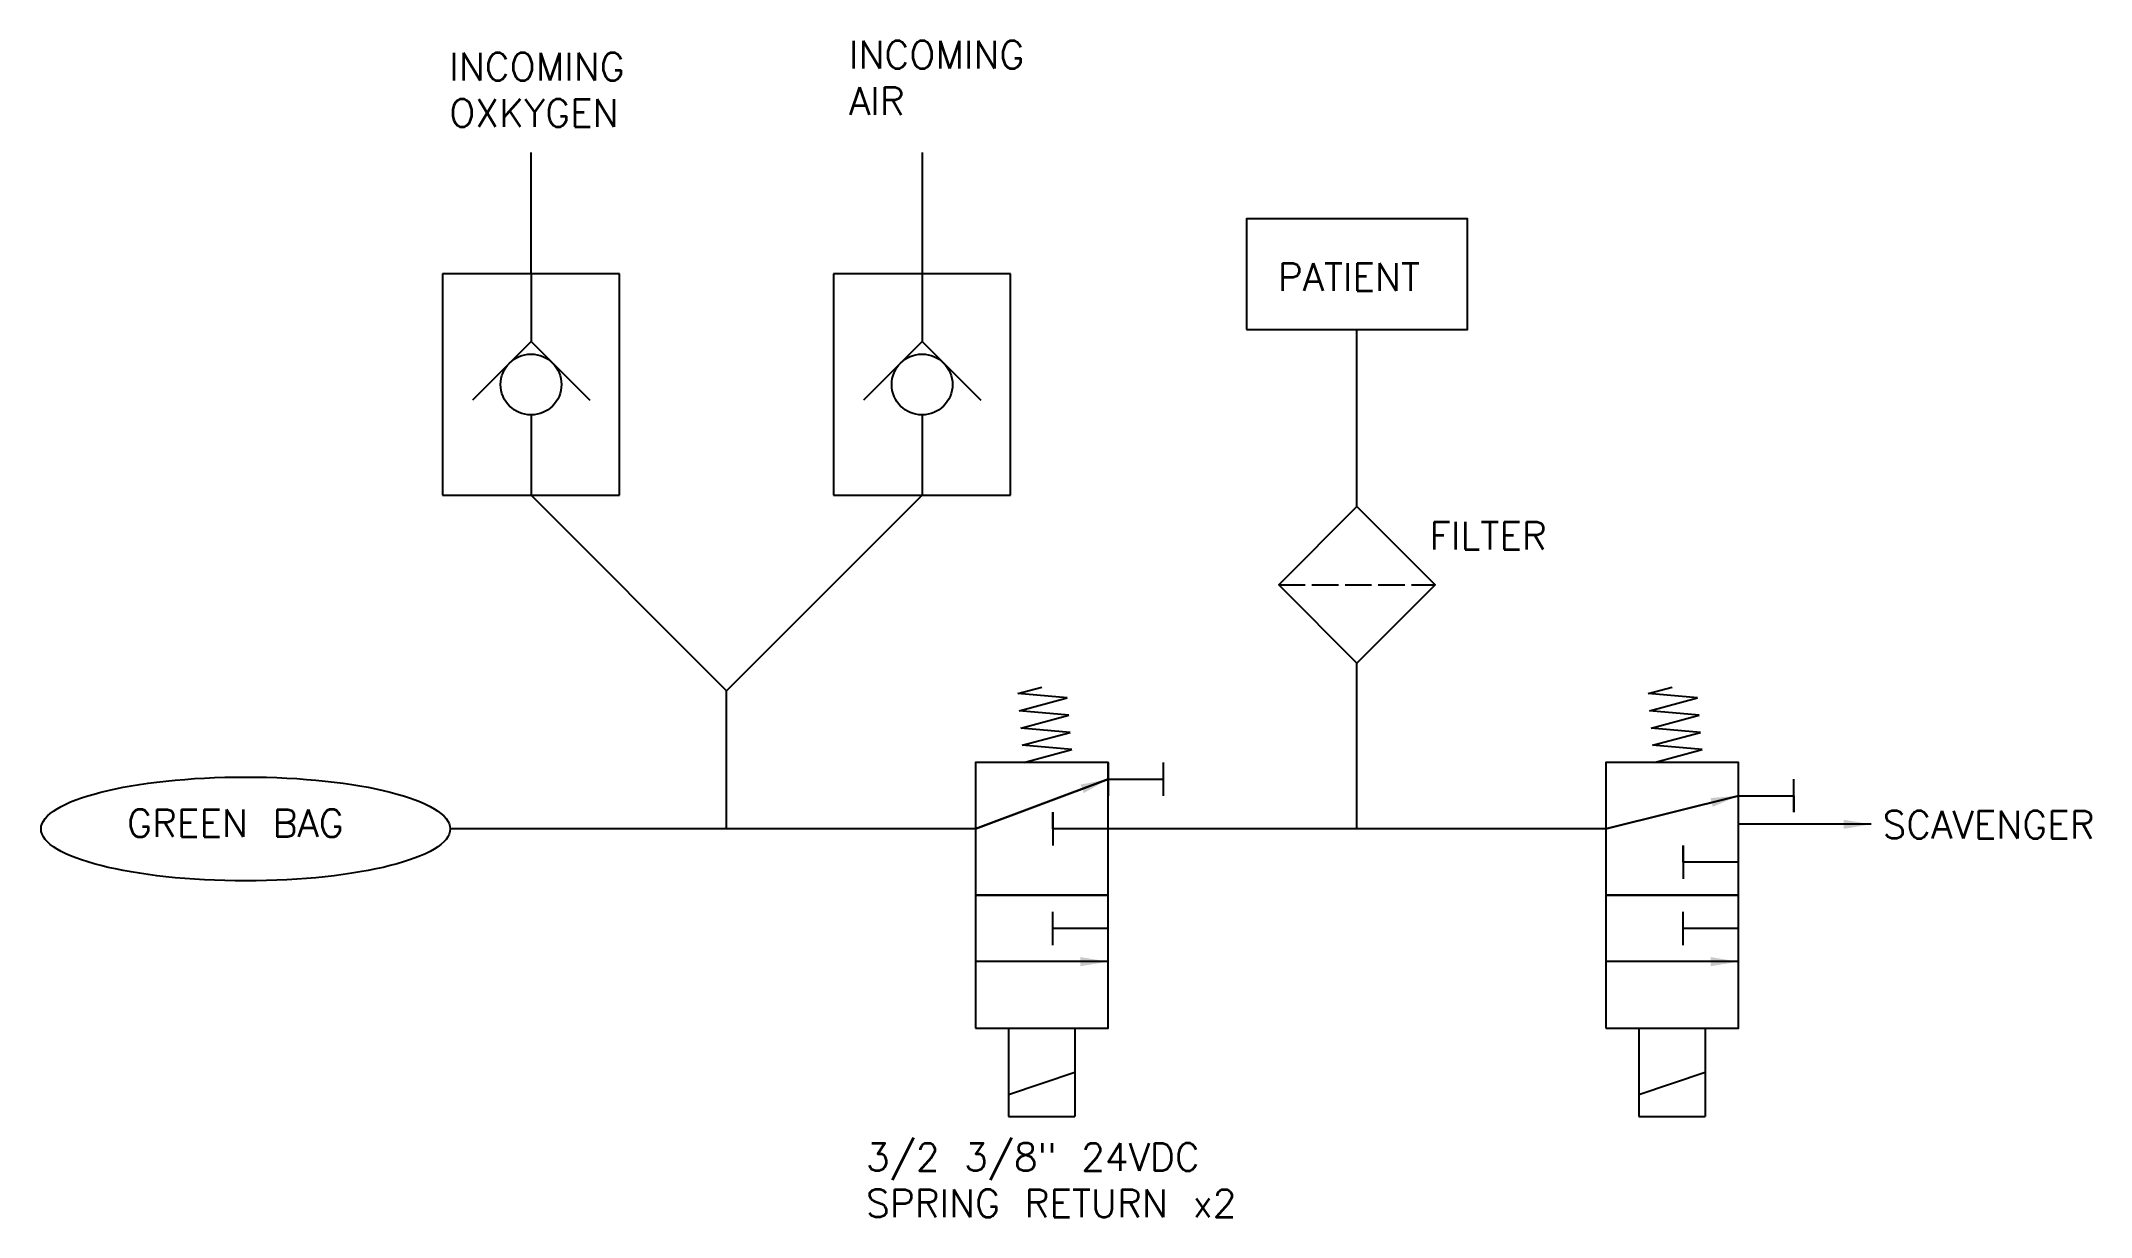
# Model space of a CAD drawing. Header units: millimetres. Extents: x 138 to 323, y 120 to 226.
import ezdxf

# ---------------------------------------------------------------- set-up
doc = ezdxf.new("R2010")
doc.units = ezdxf.units.MM
doc.linetypes.add('ACAD_ISO02W100', pattern=[15, 12, -3])
doc.linetypes.add('DOTX2', pattern=[12.7, 0, -12.7])
doc.layers.add('Filter', color=7, linetype='ACAD_ISO02W100')
doc.styles.get("Standard").update_dxf_attribs({"font": 'txt.shx', "bigfont": 'extfont2.shx'})
doc.dimstyles.new('ISO-25', dxfattribs={"dimtxt": 2.5, "dimasz": 2.5, "dimexe": 1.25, "dimexo": 0.625, "dimtad": 1, "dimtxsty": 'Standard', "dimcen": 2.5, "dimadec": 0, "dimazin": 0, "dimtfac": 1, "dimtmove": 0, "dimatfit": 3, "dimfxl": 1, "dimarcsym": 0})

msp = doc.modelspace()

# ---------------------------------------------------------------- linework, layer by layer
for p, q in [((182.33, 205.08), (182.33, 216.05)), ((217.69, 216.05), (217.69, 205.08)), ((190.33, 205.08), (174.33, 205.08)), ((174.33, 205.08), (174.33, 185.08)), ((182.33, 205.08), (182.33, 198.97)), ((190.33, 185.08), (190.33, 205.08)), ((225.69, 205.08), (209.69, 205.08)), ((209.69, 205.08), (209.69, 185.08)), ((217.69, 205.08), (217.69, 198.97)), ((225.69, 185.08), (225.69, 205.08)), ((182.33, 198.97), (177.03, 193.67)), ((182.33, 198.97), (187.64, 193.67)), ((217.69, 198.97), (212.39, 193.67)), ((217.69, 198.97), (222.99, 193.67)), ((257.01, 184.05), (257.01, 200.05)), ((182.33, 192.33), (182.33, 185.08)), ((217.69, 192.33), (217.69, 185.08)), ((174.33, 185.08), (190.33, 185.08)), ((200.01, 167.4), (182.33, 185.08)), ((200.01, 167.4), (217.69, 185.08)), ((209.69, 185.08), (225.69, 185.08)), ((257.01, 154.9), (257.01, 169.9)), ((200.01, 154.9), (200.01, 167.4)), ((226.34, 167.13), (228.51, 167.71)), ((230.82, 166.74), (226.34, 167.13)), ((283.34, 167.13), (285.51, 167.71)), ((287.82, 166.74), (283.34, 167.13)), ((226.47, 165.57), (230.82, 166.74)), ((230.96, 165.18), (226.47, 165.57)), ((226.61, 164.02), (230.96, 165.18)), ((283.47, 165.57), (287.82, 166.74)), ((287.96, 165.18), (283.47, 165.57)), ((283.61, 164.02), (287.96, 165.18)), ((231.09, 163.63), (226.61, 164.02)), ((226.75, 162.46), (231.09, 163.63)), ((288.09, 163.63), (283.61, 164.02)), ((283.75, 162.46), (288.09, 163.63)), ((231.23, 162.07), (226.75, 162.46)), ((226.88, 160.9), (231.23, 162.07)), ((288.23, 162.07), (283.75, 162.46)), ((283.88, 160.9), (288.23, 162.07)), ((234.51, 160.9), (234.51, 157.9)), ((239.51, 157.9), (239.51, 160.9)), ((222.51, 154.9), (234.51, 159.4)), ((234.51, 159.4), (239.51, 159.4)), ((279.51, 154.9), (291.51, 157.9)), ((291.51, 157.9), (296.51, 157.9)), ((296.51, 156.4), (296.51, 159.4)), ((296.51, 157.9), (296.51, 156.4)), ((229.51, 154.9), (229.51, 156.4)), ((229.51, 156.4), (229.51, 153.4)), ((222.51, 154.9), (175.01, 154.9)), ((234.51, 154.9), (229.51, 154.9)), ((279.51, 154.9), (234.51, 154.9)), ((286.51, 151.9), (286.51, 153.4)), ((286.51, 153.4), (286.51, 150.4)), ((234.51, 148.9), (234.51, 150.4)), ((291.51, 151.9), (286.51, 151.9)), ((222.51, 148.9), (222.51, 136.9)), ((279.51, 148.9), (279.51, 136.9)), ((229.51, 144.4), (229.51, 147.4)), ((286.51, 144.4), (286.51, 147.4)), ((234.51, 145.9), (229.51, 145.9)), ((291.51, 145.9), (286.51, 145.9)), ((225.51, 136.9), (225.51, 128.9)), ((231.51, 136.9), (231.51, 128.9)), ((282.51, 136.9), (282.51, 128.9)), ((288.51, 136.9), (288.51, 128.9)), ((225.51, 130.9), (231.51, 132.9)), ((282.51, 130.9), (288.51, 132.9)), ((225.51, 128.9), (231.51, 128.9)), ((282.51, 128.9), (288.51, 128.9))]:
    msp.add_line(p, q)
for points in [[(247.01, 200.05), (267.01, 200.05), (267.01, 210.05), (247.01, 210.05)], [(257.01, 169.9), (264.08, 176.97), (257.01, 184.05), (249.94, 176.97)], [(222.51, 148.9), (234.51, 148.9), (234.51, 160.9), (222.51, 160.9)], [(279.51, 148.9), (291.51, 148.9), (291.51, 160.9), (279.51, 160.9)], [(222.51, 136.9), (234.51, 136.9), (234.51, 148.9), (222.51, 148.9)], [(279.51, 136.9), (291.51, 136.9), (291.51, 148.9), (279.51, 148.9)]]:
    msp.add_lwpolyline(points, close=True)
for centre in [(182.33, 195.08), (217.69, 195.08)]:
    msp.add_circle(centre, 2.75)
msp.add_ellipse((156.52, 154.9), major_axis=(18.5, 0), ratio=0.253748)
at = {"layer": 'Filter', "linetype": 'DOTX2'}
msp.add_line((249.94, 176.97), (264.08, 176.97), dxfattribs=at)
at = {"layer": 'Filter', "ltscale": 0.2}
msp.add_line((249.94, 176.97), (264.08, 176.97), dxfattribs=at)

# ---------------------------------------------------------------- texts
at = {"char_height": 2.5, "attachment_point": 1}
for s, insert, width in [('INCOMING OXKYGEN', (174.93, 225.06), 21.0036), ('INCOMING AIR', (211.07, 226.14), 18.2237), ('PATIENT', (249.85, 206.06), 11.5734), ('FILTER', (263.57, 182.65), 22.6379), ('GREEN BAG', (145.8, 156.67), 38.8269), ('SCAVENGER', (304.53, 156.54), 19.0104), ('3/2 3/8" 24VDC^JSPRING RETURN x2', (212.62, 126.48), 67.9471)]:
    msp.add_mtext(s, dxfattribs=dict(at, insert=insert, width=width))

# ---------------------------------------------------------------- leaders
for points in [[(234.51, 159.4), (222.51, 154.9)], [(291.51, 157.9), (279.51, 154.9)], [(303.51, 155.32), (291.51, 155.32)], [(234.51, 142.9), (222.51, 142.9)], [(291.51, 142.9), (279.51, 142.9)]]:
    msp.add_leader(points, dimstyle='ISO-25', override={"dimgap": 0.625, "dimtad": 0})

doc.saveas('drawing.dxf')
